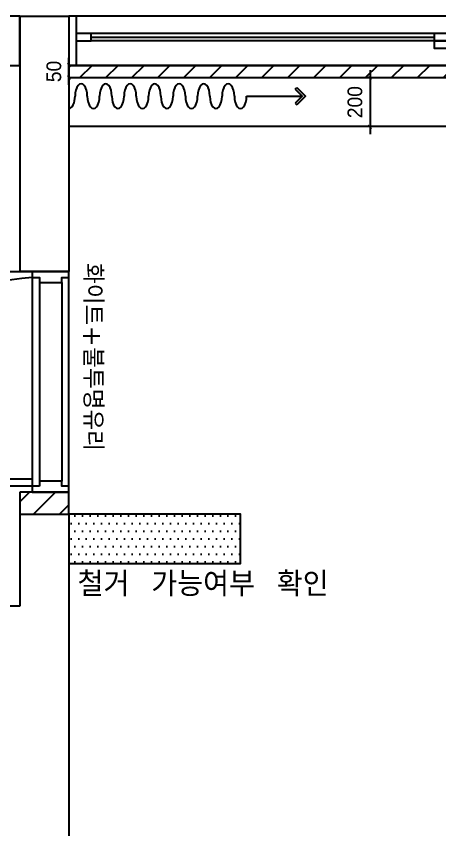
# Model space of a CAD drawing. Header units: inches. Extents: x 4000 to 56200, y 2703 to 36422.
# Drawn here: x 14092 to 15820, y 15270 to 18586 of the extents above; entities that cross this region are included whole.
import ezdxf

# ---------------------------------------------------------------- set-up
doc = ezdxf.new("R2010")
doc.units = ezdxf.units.IN
doc.header["$LTSCALE"] = 30
doc.header["$MEASUREMENT"] = 0
for name, color, linetype in [('0-LINE', 7, 'Continuous'), ('01. F-소품', 3, 'Continuous'), ('03-WAL NEW', 3, 'Continuous'), ('06-C-천장', 4, 'Continuous'), ('07-DIM', 5, 'Continuous'), ('3.기호.계단선', 30, 'Continuous'), ('_LIBR', 4, 'Continuous'), ('도면층2', 2, 'Continuous'), ('도면층4', 4, 'Continuous'), ('도면층5', 5, 'Continuous'), ('설비', 140, 'Continuous')]:
    doc.layers.add(name, color=color, linetype=linetype)
doc.styles.add('HY 울릉도 L', font='')
doc.styles.get("Standard").update_dxf_attribs({"font": 'txt.shx', "bigfont": 'whgtxt.shx'})
doc.styles.get('HY 울릉도 L').set_extended_font_data('HY울릉도L')
doc.dimstyles.new('30-', dxfattribs={"dimscale": 30, "dimtxt": 2, "dimasz": 1, "dimexe": 1, "dimexo": 1, "dimgap": 1, "dimtad": 1, "dimdec": 0, "dimrnd": 0.05, "dimdsep": 46, "dimlunit": 6, "dimtxsty": 'HY 울릉도 L', "dimblk": 'ARCHTICK', "dimcen": 2.5, "dimdle": 1, "dimclrd": 133, "dimclre": 133, "dimclrt": 30, "dimadec": 0, "dimazin": 0, "dimtfac": 1, "dimtdec": 0, "dimtix": 1, "dimtmove": 2, "dimatfit": 3, "dimldrblk": 'ARCHTICK', "dimfxl": 1, "dimlwd": -1, "dimlwe": -1, "dimarcsym": 0})
pattern_1 = [(45, (-3561, -18986.44), (-53.03301, 53.03301), [])]

# ---------------------------------------------------------------- blocks, each defined once
blk = doc.blocks.new('도남e편한108-1003')
at = {"layer": '도면층2'}
for p, q in [((17667.7, 37571.9), (17867.7, 37571.9)), ((17667.7, 37371.9), (17667.7, 37571.9)), ((17667.7, 37571.9), (17667.7, 37371.9)), ((17867.7, 37571.9), (17867.7, 36531.9)), ((17867.7, 37571.9), (17867.7, 37371.9)), ((17667.7, 37371.9), (17667.7, 36531.9)), ((17867.7, 36531.9), (17667.7, 36531.9)), ((17667.7, 36531.9), (17867.7, 36531.9)), ((17667.7, 35541.9), (17667.7, 35166.9)), ((17667.7, 35541.9), (17867.7, 35541.9)), ((17867.7, 35541.9), (17867.7, 31631.9)), ((17667.7, 35166.9), (17572.7, 35166.9))]:
    blk.add_line(p, q, dxfattribs=at)
at = {"layer": '도면층4'}
for p, q in [((17667.7, 37571.9), (13977.7, 37571.9)), ((17667.7, 37571.9), (17667.7, 37371.9)), ((22367.7, 37571.9), (17867.7, 37571.9)), ((17867.7, 37571.9), (17867.7, 37371.9)), ((17897.7, 37571.9), (17897.7, 37371.9)), ((17957.7, 37486.9), (19357.7, 37486.9))]:
    blk.add_line(p, q, dxfattribs=at)
for points in [[(13977.7, 37371.9), (17667.7, 37371.9), (17667.7, 37571.9), (13977.7, 37571.9)], [(17867.7, 37371.9), (22367.7, 37371.9), (22367.7, 37571.9), (17867.7, 37571.9)], [(17897.7, 37501.9), (17897.7, 37471.9), (17957.7, 37471.9), (17957.7, 37501.9)], [(19357.7, 37501.9), (19357.7, 37471.9), (19417.7, 37471.9), (19417.7, 37501.9)], [(19357.7, 37471.9), (19357.7, 37441.9), (19417.7, 37441.9), (19417.7, 37471.9)]]:
    blk.add_lwpolyline(points, close=True, dxfattribs=at)
at = {"layer": '도면층5'}
for p, q in [((19357.7, 37501.9), (17957.7, 37501.9)), ((19357.7, 37471.9), (17957.7, 37471.9))]:
    blk.add_line(p, q, dxfattribs=at)
blk = doc.blocks.new('FFSFDF')
at = {"layer": '01. F-소품'}
blk.add_hatch(color=8, dxfattribs=at).paths.add_polyline_path([(1567672.9, 1746751.1), (1567679.9, 1746744.1), (1567715.3, 1746779.4), (1567679.9, 1746814.8), (1567672.9, 1746807.7), (1567701.2, 1746779.4)])
at = {"layer": '01. F-소품', "color": 8}
for p, q in [((1567672.9, 1746807.7), (1567679.9, 1746814.8)), ((1567474.8, 1746779.4), (1567701.2, 1746779.4)), ((1567672.9, 1746751.1), (1567679.9, 1746744.1))]:
    blk.add_line(p, q, dxfattribs=at)
for points in [[(1567672.9, 1746807.7), (1567701.2, 1746779.4), (1567672.9, 1746751.1)], [(1567679.9, 1746814.8), (1567715.3, 1746779.4), (1567679.9, 1746744.1)]]:
    blk.add_lwpolyline(points, dxfattribs=at)
for centre, start_param, end_param in [((1566799.8, 1746779.4), 1.570796, 4.712389), ((1566899.8, 1746779.4), 1.570796, 4.712389), ((1566999.8, 1746779.4), 1.570796, 4.712389), ((1567099.8, 1746779.4), 1.570796, 4.712389), ((1567199.8, 1746779.4), 1.570796, 4.712389), ((1567299.8, 1746779.4), 1.570796, 4.712389), ((1567399.8, 1746779.4), 1.570796, 4.712389), ((1566749.8, 1746779.4), 6.283185, 7.853982), ((1566849.8, 1746779.4), 4.712389, 7.853982), ((1566949.8, 1746779.4), 4.712389, 7.853982), ((1567049.8, 1746779.4), 4.712389, 7.853982), ((1567149.8, 1746779.4), 4.712389, 7.853982), ((1567249.8, 1746779.4), 4.712389, 7.853982), ((1567349.8, 1746779.4), 4.712389, 7.853982), ((1567449.8, 1746779.4), 4.712389, 7.853982)]:
    blk.add_ellipse(centre, major_axis=(0, -50), ratio=0.5, start_param=start_param, end_param=end_param, dxfattribs=at)
blk = doc.blocks.new('_ARCHTICK')
at = {"color": 0, "linetype": 'ByBlock', "const_width": 0.075}
blk.add_lwpolyline([(-0.25, -0.25), (0.25, 0.25)], dxfattribs=at)
blk = doc.blocks.new('*D80')
at = {"layer": '07-DIM', "color": 133, "transparency": 16777216}
for p, q in [((15535.3, 18365.5), (15535.3, 18105.5)), ((15505.3, 18335.5), (15505.3, 18335.5)), ((15505.3, 18135.5), (15505.3, 18135.5))]:
    blk.add_line(p, q, dxfattribs=at)
at = {"layer": 'Defpoints', "color": 0, "transparency": 16777216}
for p in [(15535.3, 18335.5), (15535.3, 18135.5), (15535.3, 18135.5)]:
    blk.add_point(p, dxfattribs=at)
at = {"layer": '07-DIM', "color": 133, "transparency": 16777216, "xscale": 30, "yscale": 30, "zscale": 30}
for p, rotation in [((15535.3, 18335.5), 270), ((15535.3, 18135.5), 90)]:
    blk.add_blockref('_ARCHTICK', p, dxfattribs=dict(at, rotation=rotation))
at = {"layer": '07-DIM', "color": 30, "transparency": 16777216, "insert": (15474, 18235.5), "char_height": 60, "attachment_point": 5, "rotation": 90, "style": 'HY 울릉도 L'}
blk.add_mtext('200', dxfattribs=at)
blk = doc.blocks.new('*D81')
at = {"layer": '07-DIM', "color": 133, "transparency": 16777216}
for p, q in [((14306.7, 18305.5), (14306.7, 18415.5)), ((14276.7, 18385.5), (14276.7, 18385.5)), ((14276.7, 18335.5), (14276.7, 18335.5))]:
    blk.add_line(p, q, dxfattribs=at)
at = {"layer": 'Defpoints', "color": 0, "transparency": 16777216}
for p in [(14306.7, 18385.5), (14306.7, 18385.5), (14306.7, 18335.5)]:
    blk.add_point(p, dxfattribs=at)
at = {"layer": '07-DIM', "color": 133, "transparency": 16777216, "xscale": 30, "yscale": 30, "zscale": 30}
for p, rotation in [((14306.7, 18385.5), 270), ((14306.7, 18335.5), 90)]:
    blk.add_blockref('_ARCHTICK', p, dxfattribs=dict(at, rotation=rotation))
at = {"layer": '07-DIM', "color": 30, "transparency": 16777216, "insert": (14245.3, 18360.5), "char_height": 60, "attachment_point": 5, "rotation": 90, "style": 'HY 울릉도 L'}
blk.add_mtext('50', dxfattribs=at)

msp = doc.modelspace()

# ---------------------------------------------------------------- hatches: boundary and pattern name
at = {"layer": '03-WAL NEW'}
h = msp.add_hatch(dxfattribs=at)
h.set_pattern_fill('ANSI31', color=256, scale=600)
h.set_pattern_definition(pattern_1)
h.paths.add_polyline_path([(14306.7, 18335.5), (18756.7, 18335.5), (18756.7, 18385.5), (14306.7, 18385.5)])
h = msp.add_hatch(dxfattribs=at)
h.set_pattern_fill('ANSI31', color=256, scale=600)
h.set_pattern_definition(pattern_1)
h.paths.add_polyline_path([(14106.7, 16645.5), (14106.7, 16555.5), (14306.7, 16555.5), (14306.7, 16645.5)])
at = {"layer": '3.기호.계단선'}
h = msp.add_hatch(dxfattribs=at)
h.set_pattern_fill('DOTS', color=10, scale=500)
h.set_pattern_definition([(0, (25440.127, -18982.508), (15.625, 31.25), [0, -31.25])])
h.paths.add_polyline_path([(14306.7, 16355.5), (15006.7, 16355.5), (15006.7, 16555.5), (14306.7, 16555.5)])

# ---------------------------------------------------------------- linework, layer by layer
at = {"layer": '0-LINE'}
for p, q in [((18756.7, 18135.5), (14306.7, 18135.5)), ((10606.7, 17545.5), (14106.7, 17545.5))]:
    msp.add_line(p, q, dxfattribs=at)
at = {"layer": '03-WAL NEW'}
for p, q in [((14306.7, 16645.5), (14106.7, 16645.5)), ((14106.7, 16645.5), (14106.7, 16555.5))]:
    msp.add_line(p, q, dxfattribs=at)
msp.add_lwpolyline([(14306.7, 18335.5), (18756.7, 18335.5), (18756.7, 18385.5), (14306.7, 18385.5)], close=True, dxfattribs=at)
at = {"layer": '3.기호.계단선', "color": 10}
msp.add_line((14306.7, 16555.5), (14306.7, 16645.5), dxfattribs=at)
msp.add_lwpolyline([(14306.7, 16355.5), (15006.7, 16355.5), (15006.7, 16555.5), (14306.7, 16555.5)], close=True, dxfattribs=at)
at = {"layer": '_LIBR', "linetype": 'Continuous'}
for p, q in [((14156.7, 17520.5), (14156.7, 16700.5)), ((14306.7, 16670.5), (14306.7, 17520.5)), ((14187.2, 17500.5), (14187.2, 16690.5)), ((14277.2, 17500.5), (14277.2, 16690.5))]:
    msp.add_line(p, q, dxfattribs=at)
for points in [[(14277.2, 17500.5), (14277.2, 17520.5), (14306.7, 17520.5), (14306.7, 17545.5), (14156.7, 17545.5), (14156.7, 17520.5), (14187.2, 17520.5), (14187.2, 17500.5)], [(14187.2, 16670.5), (14156.7, 16670.5), (14156.7, 16645.5), (14306.7, 16645.5), (14306.7, 16670.5), (14277.2, 16670.5), (14277.2, 16690.5), (14187.2, 16690.5)]]:
    msp.add_lwpolyline(points, close=True, dxfattribs=at)
msp.add_lwpolyline([(13337.8, 16700.5), (14156.7, 16700.5), (14156.7, 16670.5), (13337.2, 16670.5)], dxfattribs=at)
msp.add_arc((14210.8, 16648.9), 873.3, 93.5571, 178.5805, dxfattribs=at)

# ---------------------------------------------------------------- block references
at = {"color": 0}
msp.add_blockref('FFSFDF', (-1552443.1, -1728519.5), dxfattribs=at)
at = {"layer": '06-C-천장'}
msp.add_blockref('도남e편한108-1003', (-3561, -18986.4), dxfattribs=at)

# ---------------------------------------------------------------- texts
at = {"layer": '3.기호.계단선', "color": 10}
msp.add_text('철거 가능여부 확인', height=100, dxfattribs=at).set_placement((14341.9, 16221.1))
at = {"layer": '설비', "color": 140}
msp.add_text('화이트+불투명유리', height=80, rotation=270, dxfattribs=at).set_placement((14364.8, 17579.9))

# ---------------------------------------------------------------- dimensions: what is measured, and where the dimension line sits
at = {"layer": '07-DIM'}
for base, p1, p2, picture, middle in [((14306.7, 18385.5), (14306.7, 18335.5), (14306.7, 18385.5), '*D81', (14245.3, 18360.5)), ((15535.3, 18135.5), (15535.3, 18335.5), (15535.3, 18135.5), '*D80', (15474, 18235.5))]:
    dim = msp.add_linear_dim(base=base, p1=p1, p2=p2, angle=90, dimstyle='30-', dxfattribs=at)
    dim.commit()
    dim.dimension.update_dxf_attribs({"geometry": picture, "text_midpoint": middle})

doc.saveas('drawing.dxf')
